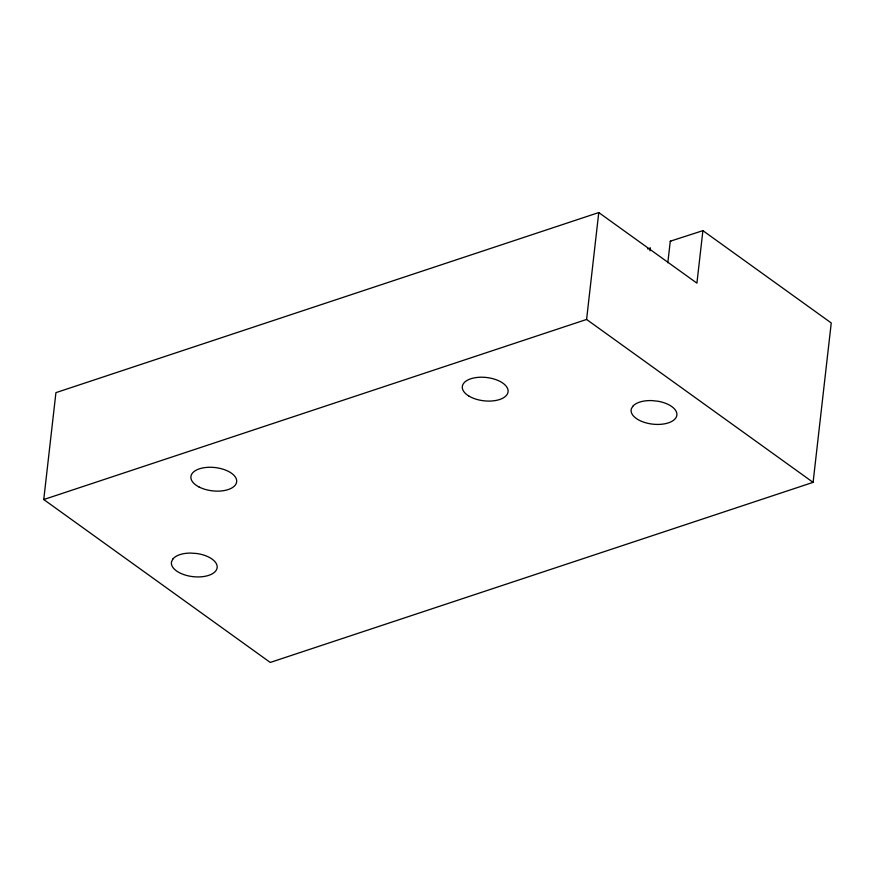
<?xml version="1.0" encoding="UTF-8"?>
<svg xmlns="http://www.w3.org/2000/svg" width="875" height="875" viewBox="0 0 875 875"><rect width="100%" height="100%" fill="white"/><g stroke="black" fill="none" stroke-linecap="round" stroke-linejoin="round"><path stroke-width="1.31" d="M702.898 230.65L831.25 322.962L813.094 482.355L270.255 662.441L43.75 499.538L55.923 392.645L598.763 212.559L696.916 283.15L702.898 230.65L670.272 241.216L667.822 262.752M813.094 482.355L586.589 319.452L598.763 212.559M649.972 250.797L650.278 248.106L647.686 248.97M649.611 249.112L650.278 248.106M43.75 499.538L586.589 319.452M670.272 241.216L670.852 241.281M172.889 558.983L171.5 561.859A23.023 11.725 6.5 0 0 191.877 576.516A23.023 11.725 6.5 0 0 217.066 568.159A23.023 11.725 6.5 0 0 196.689 553.503L190.706 553.077A23.023 11.725 6.5 0 0 172.889 558.983M633.281 405.727L631.455 408.505A23.023 11.725 6.5 0 0 649.906 423.741A23.023 11.725 6.5 0 0 676.539 416.5A23.023 11.725 6.5 0 0 658.087 401.253L652.116 400.608A23.023 11.725 6.5 0 0 633.281 405.727M198.92 486.916A23.023 11.725 6.5 0 0 236.316 483.219A23.023 11.725 6.5 0 0 206.095 467.458A23.023 11.725 6.5 0 0 198.92 486.916M468.891 396.058A23.023 11.725 6.5 0 0 507.292 394.133A23.023 11.725 6.5 0 0 479.402 377.267A23.023 11.725 6.5 0 0 468.891 396.058"/></g></svg>
